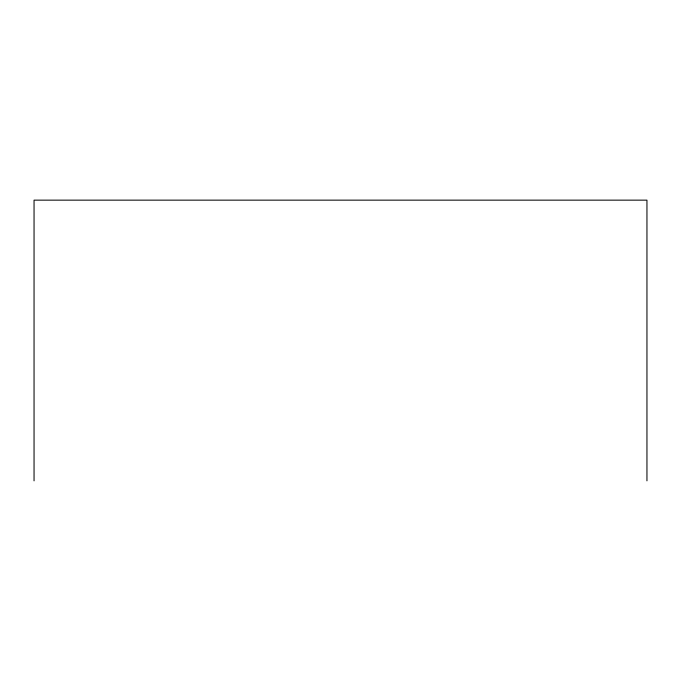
<?xml version="1.0" encoding="UTF-8"?>
<svg xmlns="http://www.w3.org/2000/svg" width="681" height="681" viewBox="0 0 681 681"><rect width="100%" height="100%" fill="white"/><g stroke="black" fill="none" stroke-linecap="round" stroke-linejoin="round"><path stroke-width="1.02" d="M646.95 480.854L646.95 200.146L34.05 200.146L34.05 480.854"/></g></svg>
